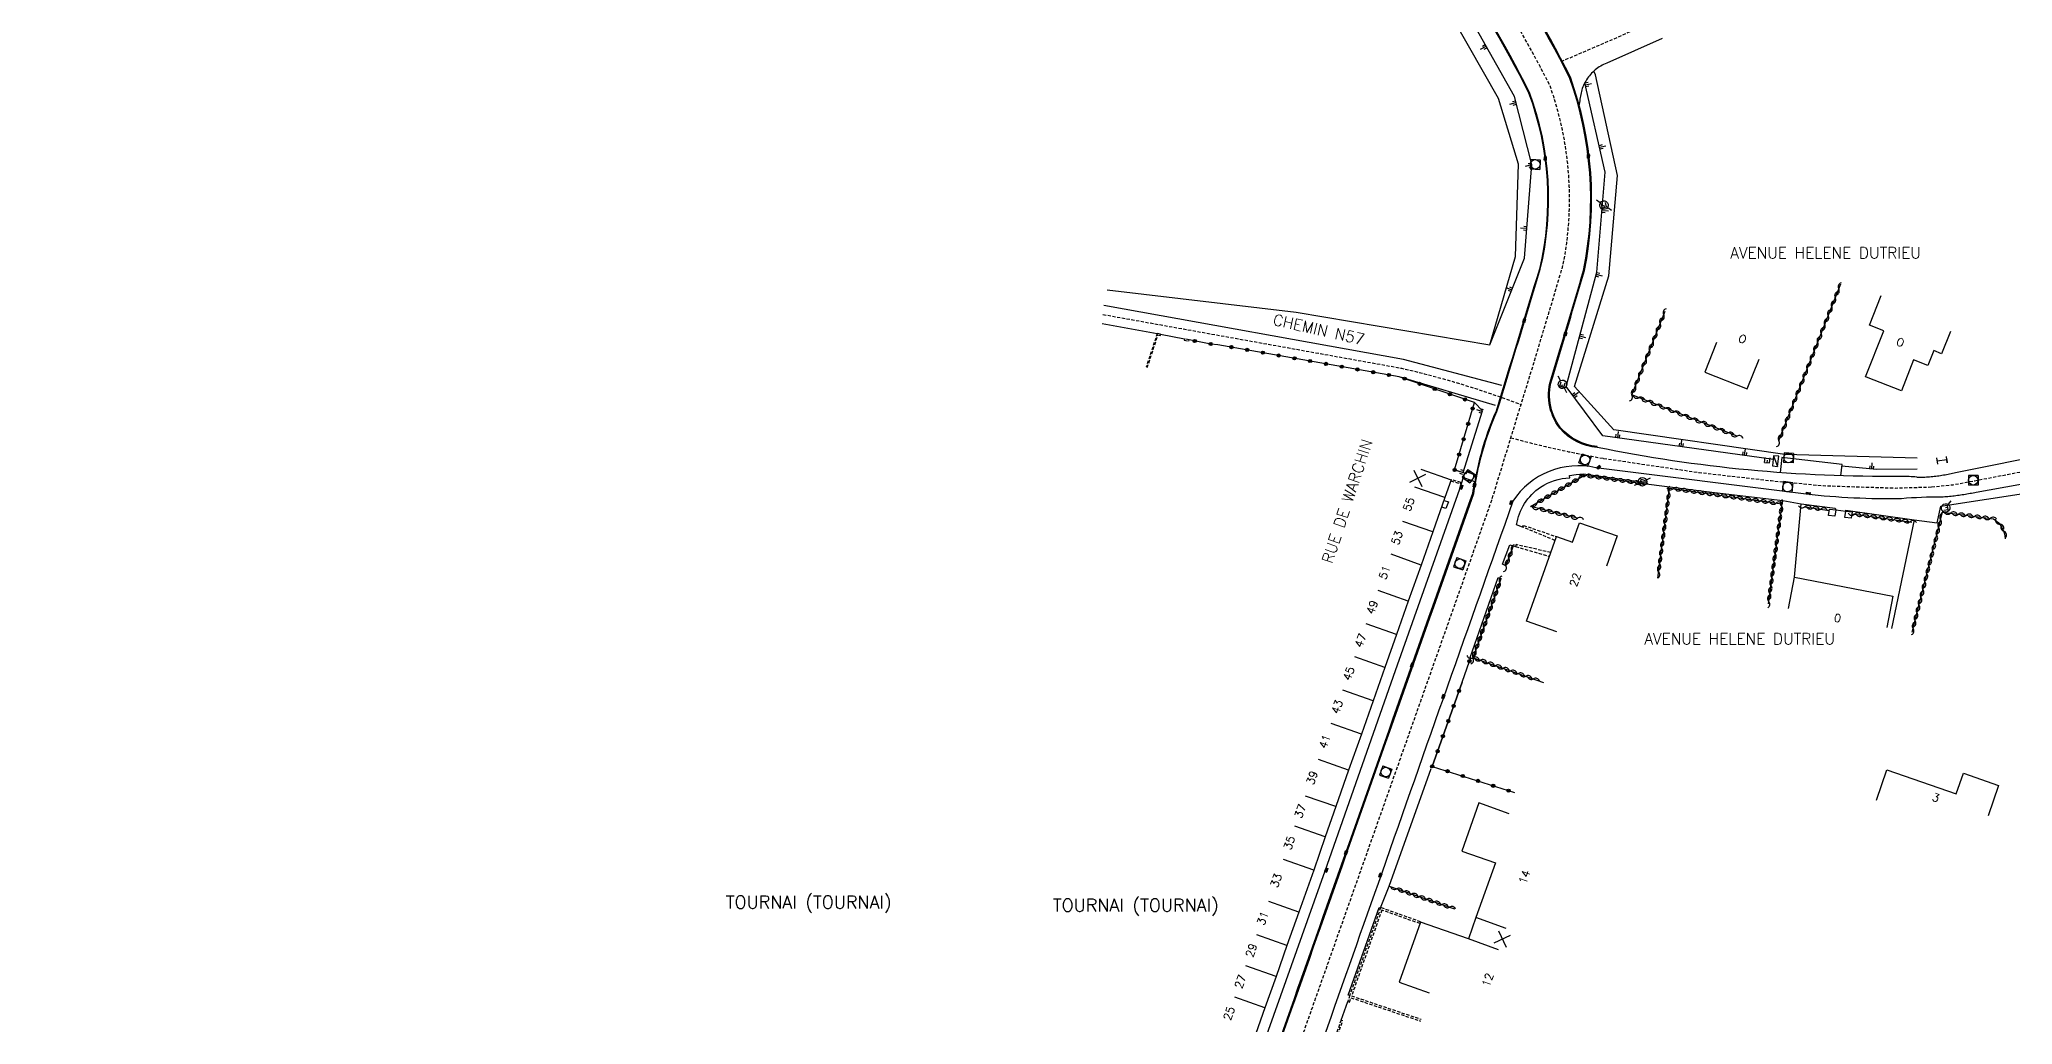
# Model space of a CAD drawing. Header units: millimetres. Extents: x 82000 to 83000, y 144000 to 145000.
# Drawn here: x 82353.6 to 82661.8, y 144244 to 144397.9 of the extents above; entities that cross this region are included whole.
import ezdxf
from ezdxf.enums import TextEntityAlignment as Align

# ---------------------------------------------------------------- set-up
doc = ezdxf.new("R2010")
doc.units = ezdxf.units.MM
doc.linetypes.add('DASHED', pattern=[0.75, 0.5, -0.25])
doc.layers.get('0').update_dxf_attribs({"linetype": 'CONTINUOUS'})
for name, color, linetype in [('W0001', 6, 'DASHED'), ('W0008', 7, 'CONTINUOUS'), ('W0100', 7, 'CONTINUOUS'), ('W0112', 1, 'DASHED'), ('W0211', 2, 'CONTINUOUS'), ('W0310', 3, 'CONTINUOUS'), ('W0322', 7, 'CONTINUOUS'), ('W0330', 7, 'CONTINUOUS'), ('W0334', 7, 'CONTINUOUS'), ('W0400', 7, 'CONTINUOUS'), ('W0420', 7, 'CONTINUOUS'), ('W0430', 7, 'CONTINUOUS'), ('W0471', 7, 'CONTINUOUS'), ('W0980', 7, 'CONTINUOUS'), ('W0989', 7, 'CONTINUOUS'), ('W0991', 7, 'CONTINUOUS'), ('W1102', 7, 'CONTINUOUS'), ('W1474', 7, 'CONTINUOUS')]:
    doc.layers.add(name, color=color, linetype=linetype)
doc.styles.get("Standard").update_dxf_attribs({"font": 'romans.shx', "width": 0.85})

# ---------------------------------------------------------------- blocks, each defined once
blk = doc.blocks.new('T471')
for p, q in [((-0.333334, 0.333334), (-0.333334, -0.333334)), ((-0.333334, 0.333334), (0.333334, 0.333334)), ((-0.333334, 0), (0, 0)), ((0.500001, 0.500001), (1.000002, 1.000002)), ((-0.500001, -0.500001), (-1.000002, -1.000002)), ((-0.333334, -0.333334), (0.333334, -0.333334))]:
    blk.add_line(p, q)
blk.add_ellipse((0, 0), major_axis=(0.471405, 0.471405), ratio=1, start_param=5.4977871438, end_param=11.780972451)
blk = doc.blocks.new('t310o')
at = {"color": 0, "linetype": 'Continuous'}
for centre, start, end in [((-0.5, 0.38), 216.8699, 323.1304), ((0.5, -0.37), 36.8699, 143.1303)]:
    blk.add_arc(centre, 0.625, start, end, dxfattribs=at)
blk = doc.blocks.new('T400')
for p, q in [((-0.15, 0.3), (0.15, 0.3)), ((-0.15, -0.25), (-0.15, 0.3)), ((-0.15, 0.15), (0.15, 0.15)), ((-0.15, 0), (0.15, 0)), ((0.15, 0.3), (0.15, -0.25)), ((-0.15, -0.15), (0.15, -0.15)), ((-0.15, -0.25), (-0.15, -0.3)), ((-0.15, -0.3), (0.15, -0.3)), ((0.15, -0.3), (0.15, -0.25))]:
    blk.add_line(p, q)
blk = doc.blocks.new('T420')
for p, q in [((0.75, 0.75), (-0.75, 0.75)), ((-0.75, 0.75), (-0.75, -0.75)), ((0.75, 0.75), (0.75, -0.75)), ((0.75, -0.75), (-0.75, -0.75))]:
    blk.add_line(p, q)
blk.add_ellipse((0, 0), major_axis=(-0.53, 0.53), ratio=1, start_param=3.926991, end_param=10.210176)
blk = doc.blocks.new('t112o')
at = {"color": 0, "linetype": 'Continuous'}
for p, q in [((-0.5, 0.5), (0.5, 0.5)), ((-0.5, -0.5), (-0.5, 0.5)), ((0.5, 0.5), (0.5, -0.5)), ((0.5, -0.5), (-0.5, -0.5))]:
    blk.add_line(p, q, dxfattribs=at)
blk = doc.blocks.new('t211o')
at = {"color": 0, "linetype": 'Continuous'}
for p, q in [((-0.29, 0.5), (-0.29, 0)), ((0, 1), (0, 0)), ((0.29, 0.5), (0.29, 0))]:
    blk.add_line(p, q, dxfattribs=at)
blk = doc.blocks.new('t322o')
at = {"color": 0, "linetype": 'Continuous'}
for radius in [0.25, 0.15]:
    blk.add_circle((0, 0), radius, dxfattribs=at)
blk = doc.blocks.new('t991o')
at = {"color": 0, "linetype": 'Continuous'}
for p, q in [((-1, 1), (1, -1)), ((-1, -1), (1, 1))]:
    blk.add_line(p, q, dxfattribs=at)
blk = doc.blocks.new('T1474')
at = {"color": 0, "linetype": 'Continuous', "flags": 128}
for points in [[(-0.75, -0.5), (-0.75, 0.5)], [(-0.75, 0), (0.75, 0)], [(0.75, 0), (0.75, -0.5), (0.75, 0.5)]]:
    blk.add_lwpolyline(points, dxfattribs=at)
blk = doc.blocks.new('T430')
at = {"flags": 128}
for points in [[(0.8, 0.8), (-0.8, 0.8)], [(-0.8, 0.8), (-0.8, 0)], [(0.8, 0.8), (-0.8, 0)], [(-0.8, 0), (0.8, 0)], [(-0.4, 2.1), (0.4, 2.1)], [(-0.4, 2.1), (-0.4, 1.3)], [(-0.4, 1.7), (0, 1.7)], [(-0.4, 1.3), (0.4, 1.3)], [(0.8, 0), (0.8, 0.8)]]:
    blk.add_lwpolyline(points, dxfattribs=at)

msp = doc.modelspace()

# ---------------------------------------------------------------- linework, layer by layer
at = {"layer": 'W0001', "flags": 128}
for points in [[(82529.12, 144185.4, -0.01344), (82536.98, 144202.88), (82580.48, 144325.95), (82586.7, 144346.24, -0.001889), (82586.73, 144346.32, 0.001199), (82591.62, 144362.65, 0.134999), (82589.59, 144390.7, 0.05641), (82560.72, 144434.25, -0.001283), (82560.42, 144434.63, -0.048275)], [(82519.73, 144354.97), (82566.37, 144346.58, -0.03503), (82585.06, 144340.88)]]:
    msp.add_lwpolyline(points, format="xyb", dxfattribs=at)
for points in [[(82591.33, 144394.5), (82599.6, 144398.06), (82603.8, 144399.93), (82608.52, 144402.21), (82614.33, 144405.86), (82619.29, 144409.85), (82627.02, 144416.19), (82631.41, 144419.47), (82634.73, 144421.83), (82641.46, 144424.68), (82647.15, 144425.88), (82653.22, 144426.08), (82659.56, 144425.31), (82665.19, 144423.43), (82671.08, 144420.85), (82677.95, 144417.79), (82685.37, 144414.58), (82692.6, 144411.99), (82699.89, 144410.01), (82709.56, 144408.12), (82718.82, 144406.7), (82728.11, 144404.83), (82734.57, 144403.04), (82738.77, 144401.5), (82759.55, 144392.34), (82785.23, 144380.82)], [(82649.2, 144328.02), (82652.56, 144328.37), (82655.9, 144328.99), (82662.03, 144330.16), (82674.26, 144332.48), (82688.11, 144335.17), (82699.08, 144337.2), (82707.72, 144337.88), (82718.2, 144337.48), (82729.02, 144337.05), (82743.08, 144336), (82751.69, 144335.07), (82756.31, 144334.46), (82763.78, 144331.89), (82775.23, 144326.5), (82805.4, 144311.55), (82842.76, 144292), (82859.08, 144282.68), (82866.98, 144279.02), (82890.58, 144268.64), (82895.2, 144266.57), (82915.22, 144261.44), (82950.19, 144252.27)], [(82597.96, 144332.48), (82612.86, 144330.28), (82624.13, 144329), (82632.24, 144328.22), (82643.56, 144327.85), (82649.2, 144328.02)]]:
    msp.add_lwpolyline(points, dxfattribs=at)
at = {"layer": 'W0001'}
msp.add_lwpolyline([(82597.96, 144332.48, -0.02369), (82583.47, 144335.71)], format="xyb", dxfattribs=at)
at = {"layer": 'W0008'}
for points in [[(82525.61, 144186.64), (82526.75, 144189.85), (82531.88, 144204.43), (82534.1, 144203.71), (82539.57, 144219.02, -0.000102), (82557.7, 144270.45, -0.000099), (82577.68, 144326.97, -0.069428), (82581.29, 144339.83, 0.001035), (82588.06, 144362.03, 0.148187), (82586.38, 144389.67, 0.058928), (82557.58, 144432.91, 0.025635), (82540.03, 144455.27, 0.09965), (82519.68, 144467.33, 0.100381), (82501.47, 144469.72, 0.043818), (82478.65, 144464.99, -0.048612), (82452.35, 144462.73, -0.065405), (82424.91, 144466.52, -0.052089), (82402.05, 144475.45, -0.021434), (82382.93, 144487.99, 0.026153), (82370.32, 144496.58), (82370.24, 144496.45, 0.044751), (82351.17, 144505.56, 0.100098), (82312.41, 144512.18, 0.027969), (82295.43, 144509.99, 0.027969)], [(82646.92, 144329.55, 0.018465), (82644.43, 144329.66, -0.052645), (82596.93, 144334.19, -0.193187), (82591.12, 144337.18, -0.257439), (82589.87, 144345.28, 0.001216), (82594.83, 144361.86, 0.136695), (82592.63, 144392.01, 0.05663), (82563.26, 144436.37, -0.083572)], [(82650.77, 144326.4, 0.026711), (82644.52, 144326.18, -0.034001), (82629.61, 144326.89), (82596.73, 144331.01, 0.31514), (82583.79, 144325.79, 0.000941), (82563.28, 144267.68, 0.000179), (82545.19, 144216.4), (82536.61, 144192.33), (82532.62, 144184.16)]]:
    msp.add_lwpolyline(points, format="xyb", dxfattribs=at)
at = {"layer": 'W0008', "flags": 128}
for points in [[(82607.13, 144398.08), (82598.44, 144394.25), (82598.2, 144394.15), (82597.96, 144394.04), (82597.73, 144393.92), (82597.5, 144393.79), (82597.28, 144393.66), (82597.07, 144393.51), (82596.86, 144393.36), (82596.66, 144393.2), (82596.46, 144393.03), (82596.27, 144392.85), (82596.08, 144392.67), (82595.91, 144392.48), (82595.74, 144392.28), (82595.58, 144392.08), (82595.43, 144391.88), (82595.29, 144391.66), (82595.16, 144391.45), (82595.03, 144391.22), (82594.91, 144390.99), (82594.8, 144390.76), (82594.71, 144390.53), (82594.62, 144390.29), (82594.55, 144390.06), (82594.49, 144389.82), (82594.43, 144389.58), (82594.38, 144389.33), (82594.34, 144389.09), (82594.3, 144388.85), (82594.26, 144388.6), (82594.22, 144388.36), (82594.18, 144388.11), (82594.15, 144387.85), (82594.11, 144387.59), (82594.1, 144387.33), (82594.1, 144387.25)], [(82646.92, 144329.55), (82647.17, 144329.55), (82647.41, 144329.55), (82647.66, 144329.55), (82647.9, 144329.56), (82648.15, 144329.57), (82648.39, 144329.58), (82648.64, 144329.6), (82648.88, 144329.61), (82649.13, 144329.63), (82649.37, 144329.66), (82649.62, 144329.68), (82649.86, 144329.71), (82650.1, 144329.74), (82650.34, 144329.77), (82650.58, 144329.81), (82650.82, 144329.85), (82651.06, 144329.89), (82651.3, 144329.93), (82651.53, 144329.97), (82651.77, 144330.02), (82652.01, 144330.07), (82652.24, 144330.12), (82652.48, 144330.17), (82652.71, 144330.23), (82652.95, 144330.28), (82653.18, 144330.34), (82683.05, 144336.32)], [(82635, 144329.76), (82635.21, 144331.53), (82625.79, 144332.62), (82625.55, 144330.26)], [(82674.16, 144330.39), (82656.19, 144327.15), (82655.95, 144327.1), (82655.7, 144327.06), (82655.46, 144327.01), (82655.21, 144326.97), (82654.97, 144326.92), (82654.73, 144326.88), (82654.48, 144326.84), (82654.24, 144326.8), (82653.99, 144326.77), (82653.74, 144326.73), (82653.5, 144326.7), (82653.25, 144326.66), (82653, 144326.63), (82652.75, 144326.6), (82652.51, 144326.57), (82652.26, 144326.54), (82652.01, 144326.52), (82651.76, 144326.49), (82651.51, 144326.47), (82651.27, 144326.45), (82651.02, 144326.42), (82650.77, 144326.4)]]:
    msp.add_lwpolyline(points, dxfattribs=at)
at = {"layer": 'W0008'}
for points in [[(82582.03, 144343.85), (82566.71, 144347.93), (82519.88, 144356.37)], [(82519.59, 144353.57), (82528.21, 144352)], [(82581.06, 144340.73), (82566.03, 144345.22)]]:
    msp.add_lwpolyline(points, dxfattribs=at)
at = {"layer": 'W0100', "flags": 128}
for points in [[(82652.16, 144352.31), (82650.77, 144348.83), (82649.54, 144349.33), (82648.6, 144347), (82646.4, 144347.86), (82644.49, 144343.03), (82639.01, 144345.19), (82638.89, 144345.24), (82641.72, 144352.41), (82639.5, 144353.29), (82641.33, 144357.94)], [(82615.61, 144350.6), (82613.77, 144345.95), (82620.41, 144343.33), (82622.25, 144347.98)]]:
    msp.add_lwpolyline(points, dxfattribs=at)
at = {"layer": 'W0100'}
for points in [[(82569.41, 144330.78), (82574.14, 144329.15), (82573.17, 144326.35), (82571.29, 144320.98), (82569.46, 144315.81), (82567.42, 144310.16), (82565.6, 144304.95), (82563.77, 144299.78), (82561.95, 144294.61), (82560.11, 144289.4), (82558.11, 144283.76), (82556.1, 144278.07), (82554.46, 144273.36), (82552.69, 144268.16), (82550.33, 144261.55), (82548.47, 144256.36), (82546.79, 144251.53), (82545.03, 144246.6), (82543.26, 144241.59)], [(82590.64, 144305.36), (82585.92, 144307.02), (82590.58, 144320.26), (82593.1, 144319.38), (82594.17, 144322.43), (82600.08, 144320.36), (82598.42, 144315.64)], [(82626.82, 144309), (82627.76, 144313.91), (82643.14, 144310.96), (82642.2, 144306.05)], [(82640.59, 144279.09), (82642.23, 144283.81), (82653.05, 144280.04), (82654.17, 144283.27), (82659.67, 144281.36), (82658.03, 144276.64)], [(82583.19, 144276.96), (82578.48, 144278.64), (82575.82, 144271.12), (82581.05, 144269.26), (82578.01, 144260.72), (82576.82, 144257.38), (82569.36, 144260.03), (82566.01, 144250.62), (82570.72, 144248.95)]]:
    msp.add_lwpolyline(points, dxfattribs=at)
at = {"layer": 'W0112'}
for points in [[(82526.65, 144346.67), (82528.33, 144351.77), (82528.7, 144351.69), (82528.74, 144351.87), (82528.21, 144352), (82526.47, 144346.73)], [(82574.08, 144328.96), (82575.58, 144328.52), (82575.64, 144328.71), (82574.14, 144329.15)], [(82590.36, 144319.65), (82585.29, 144321.75), (82585.44, 144322.01), (82590.58, 144320.26)], [(82589.7, 144317.77), (82584.3, 144319), (82584.21, 144318.71), (82589.49, 144317.16)], [(82569.36, 144260.03), (82569.37, 144260.06), (82563.12, 144262.29), (82558.28, 144248.58), (82557.97, 144247.61), (82558.25, 144247.52), (82558.48, 144248.2), (82569.34, 144244.56)], [(82569.27, 144259.78), (82563.3, 144261.9), (82558.57, 144248.49), (82569.43, 144244.85)]]:
    msp.add_lwpolyline(points, dxfattribs=at)
for points in [[(82532.43, 144350.96), (82533.15, 144350.81), (82533.19, 144351), (82532.47, 144351.15)], [(82556.93, 144244.7), (82554.89, 144239.03), (82555.18, 144238.93), (82557.21, 144244.6)]]:
    msp.add_lwpolyline(points, close=True, dxfattribs=at)
at = {"layer": 'W0211'}
for points in [[(82580.16, 144350.25), (82585.6, 144363.79), (82586.72, 144378.4), (82584.01, 144389.05), (82574.59, 144405.8), (82555.79, 144431.12), (82548.95, 144440.12), (82538.38, 144453.07), (82528.31, 144460.73), (82511.52, 144466.67), (82491.97, 144465.77), (82471.11, 144460.24)], [(82624.51, 144332.32), (82597.81, 144336.02), (82592.13, 144343.7), (82596.91, 144361.57), (82598.2, 144377.18), (82595.01, 144391.19)], [(82576.01, 144330.3), (82579.05, 144339.9), (82577.77, 144341.19)], [(82646.93, 144330.78), (82640.6, 144330.73), (82635.17, 144331.24)]]:
    msp.add_lwpolyline(points, dxfattribs=at)
at = {"layer": 'W0310', "flags": 128}
for points in [[(82625.34, 144335.25), (82635.01, 144359.77)], [(82602.38, 144342.39), (82607.57, 144355.49)], [(82618.81, 144335.95), (82602.38, 144342.39)]]:
    msp.add_lwpolyline(points, dxfattribs=at)
at = {"layer": 'W0310'}
for points in [[(82593.86, 144323.13), (82586.54, 144324.95), (82594.99, 144329.84), (82604.07, 144328.57)], [(82606.41, 144313.77), (82608.26, 144327.82), (82625.8, 144325.36), (82623.69, 144309.73)], [(82629.42, 144324.93), (82633.21, 144324.36)], [(82636.73, 144323.82), (82646.1, 144322.54)], [(82582.69, 144315.71), (82583.9, 144318.81)], [(82577.55, 144301.34), (82581.94, 144313.71)], [(82577.55, 144301.34), (82588.57, 144297.47)], [(82564.43, 144265.62), (82574.67, 144262.09)]]:
    msp.add_lwpolyline(points, dxfattribs=at)
msp.add_lwpolyline([(82646.15, 144305.3), (82650.93, 144324.08), (82658.87, 144323.03, -0.251261), (82660.72, 144319.9)], format="xyb", dxfattribs=at)
at = {"layer": 'W0322'}
msp.add_line((82571.18, 144284.36), (82575.84, 144297.51), dxfattribs=at)
for points in [[(82536.56, 144350.35), (82533.19, 144351)], [(82574.68, 144330.68), (82577.77, 144341.19), (82566.03, 144345.22), (82537.7, 144350.24)], [(82576.99, 144300.79), (82577.19, 144301.28)]]:
    msp.add_lwpolyline(points, dxfattribs=at)
at = {"layer": 'W0322', "flags": 128}
msp.add_lwpolyline([(82575.84, 144297.51), (82571.18, 144284.36), (82584.05, 144280.26)], dxfattribs=at)
at = {"layer": 'W0330'}
for points in [[(82520.37, 144358.83), (82549.93, 144355.35), (82580.16, 144350.25), (82584.2, 144364.02), (82584.66, 144378.46), (82581.53, 144388.73), (82572.14, 144405.22), (82552.53, 144429.85), (82545.29, 144438.49), (82538.81, 144448.1), (82524.01, 144458.21), (82511.42, 144463.17), (82491.47, 144463.6), (82471.51, 144459.63)], [(82646.93, 144332.51), (82626.28, 144333.11), (82599.54, 144336.93), (82593.43, 144343.69), (82598.77, 144361.02), (82600.14, 144376.71), (82596.7, 144392.39), (82596.42, 144392.99)]]:
    msp.add_lwpolyline(points, dxfattribs=at)
at = {"layer": 'W0334'}
for points in [[(82596.94, 144334.19), (82596.97, 144334.33, -0.000012), (82596.95, 144334.33, -0.193298), (82591.23, 144337.28, -0.257441), (82590.01, 144345.24, 0.001217), (82594.97, 144361.82, 0.136768), (82592.76, 144392.07, 0.05664), (82563.37, 144436.46, -0.083546), (82548.25, 144462.53, -0.129802), (82548.81, 144492.8, -0.115864), (82559.48, 144511.36, -0.057464), (82573.45, 144523, -0.057464)], [(82370.24, 144496.45, -0.026157), (82382.84, 144487.87, 0.02144), (82401.98, 144475.32, 0.052099), (82424.87, 144466.38, 0.065405), (82452.35, 144462.58, 0.048627), (82478.69, 144464.84, -0.043827), (82501.49, 144469.57, -0.100359), (82519.63, 144467.19, -0.09961), (82539.92, 144455.17, -0.025633), (82557.46, 144432.82, -0.058926), (82586.24, 144389.61, -0.148116), (82587.92, 144362.07, -0.001035), (82581.15, 144339.88, 0.059958), (82577.81, 144328.79), (82577.76, 144328.8, 0.009275), (82577.48, 144327.02, 0.000099), (82557.51, 144270.51, 0.000102), (82539.39, 144219.09), (82533.97, 144203.96), (82531.94, 144204.62)], [(82585.29, 144321.75), (82584.36, 144322.09, -0.210187), (82588.11, 144327.98, -0.138995), (82592.67, 144329.46), (82592.61, 144329.82), (82593.68, 144329.94), (82594.8, 144330.08), (82604.25, 144328.78), (82604.18, 144328.55), (82615.3, 144327.17), (82625.94, 144325.92), (82628.84, 144325.36), (82634.16, 144324.69), (82634.22, 144324.44), (82635.78, 144324.24), (82635.78, 144324.39), (82646.46, 144322.88), (82650.08, 144322.43), (82650.67, 144325.03), (82678.49, 144329.3)]]:
    msp.add_lwpolyline(points, format="xyb", dxfattribs=at)
for points in [[(82528.74, 144351.87), (82532.47, 144351.15)], [(82537.7, 144350.24), (82536.56, 144350.35)], [(82577.81, 144328.82), (82576.02, 144329.48), (82575.43, 144327.67), (82565.41, 144299.28), (82554.39, 144267.99), (82544.71, 144240.75), (82535.54, 144214.82), (82531.88, 144204.43)], [(82574.68, 144330.68), (82576.51, 144330.12), (82576.58, 144330.37), (82577.79, 144329.94)], [(82573.02, 144325.92), (82573.7, 144325.69), (82573.32, 144324.65), (82572.66, 144324.88)], [(82625.94, 144325.92), (82625.8, 144325.36)], [(82627.76, 144313.91), (82628.84, 144325.36)], [(82646.46, 144322.88), (82642.92, 144305.91)], [(82582.69, 144315.71), (82582.18, 144315.94), (82582.16, 144315.95), (82583.28, 144318.99), (82584.21, 144318.71)], [(82577.19, 144301.28), (82577.08, 144301.35), (82581.46, 144313.89), (82581.94, 144313.71)], [(82575.84, 144297.51), (82576.99, 144300.79)], [(82563.1, 144262.25), (82564.43, 144265.62), (82571.01, 144284.04)], [(82558.27, 144248.55), (82558.06, 144248.62), (82562.91, 144262.32), (82563.1, 144262.25)], [(82556.93, 144244.7), (82557.97, 144247.61)]]:
    msp.add_lwpolyline(points, dxfattribs=at)
at = {"layer": 'W1102'}
for p, q in [((82573.17, 144326.35), (82568.45, 144327.99)), ((82571.29, 144320.98), (82566.58, 144322.64)), ((82569.46, 144315.81), (82564.75, 144317.49)), ((82567.42, 144310.16), (82562.71, 144311.83)), ((82565.6, 144304.95), (82560.88, 144306.61)), ((82563.77, 144299.78), (82559.06, 144301.45)), ((82561.95, 144294.61), (82557.23, 144296.28)), ((82560.11, 144289.4), (82555.39, 144291.07)), ((82558.11, 144283.76), (82553.4, 144285.43)), ((82556.1, 144278.07), (82551.38, 144279.72)), ((82554.46, 144273.36), (82549.73, 144274.99)), ((82552.69, 144268.16), (82547.96, 144269.81)), ((82550.33, 144261.55), (82545.63, 144263.23)), ((82582.72, 144259.04), (82578.01, 144260.72)), ((82548.47, 144256.36), (82543.75, 144258.03)), ((82581.53, 144255.7), (82576.82, 144257.38)), ((82546.79, 144251.53), (82542.07, 144253.19)), ((82545.03, 144246.6), (82540.32, 144248.27))]:
    msp.add_line(p, q, dxfattribs=at)

# ---------------------------------------------------------------- block references
at = {"layer": 'W0112', "rotation": 352.7503341163239}
for p in [(82633.66, 144324), (82636.21, 144323.69)]:
    msp.add_blockref('t112o', p, dxfattribs=at)
at = {"layer": 'W0211'}
for p, rotation in [((82579.59, 144396.91), 119.344048691256), ((82595.1, 144390.81), 282.817154984637), ((82584.25, 144388.09), 104.31692237147), ((82597.32, 144381.06), 282.817154984637), ((82586.72, 144378.4), 104.31692237147), ((82597.7, 144371.18), 265.267664123591), ((82585.96, 144368.43), 85.59339108295903), ((82583.61, 144358.83), 68.11902713535997), ((82596.81, 144361.22), 255.040804164836), ((82594.23, 144351.56), 255.040804164836), ((82579.03, 144339.83), 72.4183486347858), ((82593.24, 144342.2), 306.5032259861779), ((82600.1, 144335.71), 352.099195154454), ((82610.01, 144334.33), 352.099195154454), ((82619.92, 144332.96), 352.099195154454), ((82639.79, 144330.81), 354.602232749019), ((82576.01, 144330.3), 72.4183486347858)]:
    msp.add_blockref('t211o', p, dxfattribs=dict(at, rotation=rotation))
at = {"layer": 'W0310'}
for p, rotation in [((82634.7, 144358.97), 68.48487014168329), ((82607.35, 144354.94), 68.3874885964046), ((82633.05, 144354.78), 68.48487014168329), ((82633.6, 144356.18), 68.48487014168329), ((82634.15, 144357.58), 68.48487014168329), ((82606.24, 144352.15), 68.3874885964046), ((82606.8, 144353.54), 68.3874885964046), ((82631.95, 144351.99), 68.48487014168329), ((82632.5, 144353.39), 68.48487014168329), ((82605.14, 144349.36), 68.3874885964046), ((82605.69, 144350.75), 68.3874885964046), ((82630.85, 144349.2), 68.48487014168329), ((82631.4, 144350.6), 68.48487014168329), ((82604.03, 144346.57), 68.3874885964046), ((82604.59, 144347.97), 68.3874885964046), ((82629.75, 144346.41), 68.48487014168329), ((82630.3, 144347.81), 68.48487014168329), ((82602.38, 144342.39), 68.3874885964046), ((82602.93, 144343.78), 68.3874885964046), ((82603.48, 144345.18), 68.3874885964046), ((82628.65, 144343.62), 68.48487014168329), ((82629.2, 144345.02), 68.48487014168329), ((82603.45, 144341.97), 158.6005233891902), ((82604.85, 144341.42), 158.6005233891902), ((82606.24, 144340.87), 158.6005233891902), ((82607.64, 144340.32), 158.6005233891902), ((82609.04, 144339.78), 158.6005233891902), ((82626.99, 144339.43), 68.48487014168329), ((82627.54, 144340.83), 68.48487014168329), ((82628.09, 144342.23), 68.48487014168329), ((82610.43, 144339.23), 158.6005233891902), ((82611.83, 144338.68), 158.6005233891902), ((82613.23, 144338.14), 158.6005233891902), ((82614.62, 144337.59), 158.6005233891902), ((82616.02, 144337.04), 158.6005233891902), ((82625.89, 144336.64), 68.48487014168329), ((82626.44, 144338.04), 68.48487014168329), ((82617.42, 144336.49), 158.6005233891902), ((82618.81, 144335.95), 158.6005233891902), ((82625.34, 144335.25), 68.48487014168329), ((82590.83, 144327.43), 30.07144061202161), ((82591.91, 144328.06), 30.07144061202161), ((82592.99, 144328.68), 30.07144061202161), ((82594.07, 144329.31), 30.07144061202161), ((82595.18, 144329.82), 352.02148372299), ((82596.42, 144329.64), 352.02148372299), ((82597.66, 144329.47), 352.02148372299), ((82598.89, 144329.3), 352.02148372299), ((82600.13, 144329.12), 352.02148372299), ((82601.37, 144328.95), 352.02148372299), ((82602.61, 144328.78), 352.02148372299), ((82603.85, 144328.6), 352.02148372299), ((82608.18, 144327.15), 82.49706840085742), ((82608.84, 144327.74), 352.016248511707), ((82587.58, 144325.55), 30.07144061202161), ((82587.79, 144324.64), 166.07135722765), ((82588.67, 144326.18), 30.07144061202161), ((82589.75, 144326.81), 30.07144061202161), ((82607.85, 144324.67), 82.49706840085742), ((82608.01, 144325.91), 82.49706840085742), ((82610.07, 144327.57), 352.016248511707), ((82611.31, 144327.39), 352.016248511707), ((82612.55, 144327.22), 352.016248511707), ((82613.79, 144327.04), 352.016248511707), ((82615.02, 144326.87), 352.016248511707), ((82616.26, 144326.7), 352.016248511707), ((82617.5, 144326.52), 352.016248511707), ((82618.74, 144326.35), 352.016248511707), ((82619.98, 144326.18), 352.016248511707), ((82621.21, 144326), 352.016248511707), ((82622.45, 144325.83), 352.016248511707), ((82623.69, 144325.66), 352.016248511707), ((82624.93, 144325.48), 352.016248511707), ((82625.75, 144325), 262.29089299507), ((82629.42, 144324.93), 351.393816885741), ((82630.66, 144324.74), 351.393816885741), ((82631.9, 144324.56), 351.393816885741), ((82589.01, 144324.34), 166.07135722765), ((82590.22, 144324.03), 166.07135722765), ((82591.43, 144323.73), 166.07135722765), ((82592.65, 144323.43), 166.07135722765), ((82593.86, 144323.13), 166.07135722765), ((82607.36, 144320.96), 82.49706840085742), ((82607.52, 144322.2), 82.49706840085742), ((82607.69, 144323.44), 82.49706840085742), ((82625.25, 144321.28), 262.29089299507), ((82625.42, 144322.52), 262.29089299507), ((82625.59, 144323.76), 262.29089299507), ((82637.16, 144323.77), 352.199304804951), ((82638.4, 144323.6), 352.199304804951), ((82639.64, 144323.43), 352.199304804951), ((82640.88, 144323.26), 352.199304804951), ((82642.12, 144323.09), 352.199304804951), ((82643.36, 144322.92), 352.199304804951), ((82644.59, 144322.75), 352.199304804951), ((82645.83, 144322.58), 352.199304804951), ((82650.31, 144321.66), 255.719269507576), ((82650.62, 144322.87), 255.719269507576), ((82652.17, 144323.92), 352.440072197875), ((82653.41, 144323.75), 352.440072197875), ((82654.65, 144323.59), 352.440072197875), ((82655.89, 144323.42), 352.440072197875), ((82657.13, 144323.26), 352.440072197875), ((82658.37, 144323.09), 352.440072197875), ((82659.84, 144322.2), 129.7518461610364), ((82660.47, 144321.12), 111.1177001340712), ((82583.6, 144318.04), 68.5224766999207), ((82607.03, 144318.48), 82.49706840085742), ((82607.2, 144319.72), 82.49706840085742), ((82624.92, 144318.8), 262.29089299507), ((82625.08, 144320.04), 262.29089299507), ((82649.39, 144318.02), 255.719269507576), ((82649.7, 144319.24), 255.719269507576), ((82650.01, 144320.45), 255.719269507576), ((82582.69, 144315.71), 68.5224766999207), ((82583.15, 144316.88), 68.5224766999207), ((82606.54, 144314.76), 82.49706840085742), ((82606.71, 144316), 82.49706840085742), ((82606.87, 144317.24), 82.49706840085742), ((82624.41, 144315.09), 262.29089299507), ((82624.58, 144316.33), 262.29089299507), ((82624.75, 144317.56), 262.29089299507), ((82648.77, 144315.6), 255.719269507576), ((82649.08, 144316.81), 255.719269507576), ((82581.31, 144311.94), 70.4716813219434), ((82581.73, 144313.12), 70.4716813219434), ((82624.08, 144312.61), 262.29089299507), ((82624.24, 144313.85), 262.29089299507), ((82647.85, 144311.97), 255.719269507576), ((82648.16, 144313.18), 255.719269507576), ((82648.46, 144314.39), 255.719269507576), ((82580.48, 144309.59), 70.4716813219434), ((82580.89, 144310.77), 70.4716813219434), ((82623.74, 144310.13), 262.29089299507), ((82623.91, 144311.37), 262.29089299507), ((82647.23, 144309.55), 255.719269507576), ((82647.54, 144310.76), 255.719269507576), ((82579.22, 144306.05), 70.4716813219434), ((82579.64, 144307.23), 70.4716813219434), ((82580.06, 144308.41), 70.4716813219434), ((82646.31, 144305.91), 255.719269507576), ((82646.61, 144307.12), 255.719269507576), ((82646.92, 144308.33), 255.719269507576), ((82577.97, 144302.52), 70.4716813219434), ((82578.39, 144303.7), 70.4716813219434), ((82578.81, 144304.88), 70.4716813219434), ((82577.55, 144301.34), 340.653589749113), ((82577.55, 144301.34), 70.4716813219434), ((82578.73, 144300.93), 340.653589749113), ((82579.91, 144300.51), 340.653589749113), ((82581.09, 144300.1), 340.653589749113), ((82582.27, 144299.68), 340.653589749113), ((82583.45, 144299.27), 340.653589749113), ((82584.63, 144298.86), 340.653589749113), ((82585.81, 144298.44), 340.653589749113), ((82586.99, 144298.03), 340.653589749113), ((82565.62, 144265.21), 340.981827283314), ((82566.8, 144264.8), 340.981827283314), ((82567.98, 144264.4), 340.981827283314), ((82569.16, 144263.99), 340.981827283314), ((82570.34, 144263.58), 340.981827283314), ((82571.52, 144263.18), 340.981827283314), ((82572.71, 144262.77), 340.981827283314), ((82573.89, 144262.36), 340.981827283314)]:
    msp.add_blockref('t310o', p, dxfattribs=dict(at, rotation=rotation))
at = {"layer": 'W0322'}
for p, rotation in [((82534.1, 144350.82), 169.16672035816), ((82536.56, 144350.35), 169.16672035816), ((82539.8, 144349.87), 169.953275468887), ((82542.26, 144349.43), 169.953275468887), ((82544.73, 144349), 169.953275468887), ((82547.19, 144348.56), 169.953275468887), ((82549.65, 144348.12), 169.953275468887), ((82552.11, 144347.69), 169.953275468887), ((82554.57, 144347.25), 169.953275468887), ((82557.03, 144346.82), 169.953275468887), ((82559.5, 144346.38), 169.953275468887), ((82561.96, 144345.94), 169.953275468887), ((82564.42, 144345.51), 169.953275468887), ((82566.85, 144344.94), 161.029510369843), ((82569.21, 144344.13), 161.029510369843), ((82571.58, 144343.32), 161.029510369843), ((82573.94, 144342.5), 161.029510369843), ((82576.3, 144341.69), 161.029510369843), ((82577.5, 144340.28), 73.62891709182142), ((82576.8, 144337.88), 73.62891709182142), ((82576.09, 144335.48), 73.62891709182142), ((82575.39, 144333.08), 73.62891709182142), ((82574.68, 144330.68), 73.62891709182142), ((82576.99, 144300.79), 68.2306060329122), ((82574.52, 144293.79), 70.4802692446427), ((82575.36, 144296.15), 70.4802692446427), ((82573.69, 144291.43), 70.4802692446427), ((82572.85, 144289.08), 70.4802692446427), ((82572.02, 144286.72), 70.4802692446427), ((82571.18, 144284.36), 70.4802692446427), ((82571.18, 144284.36), 342.304063173083), ((82573.57, 144283.6), 342.304063173083), ((82575.95, 144282.84), 342.304063173083), ((82578.33, 144282.08), 342.304063173083), ((82580.71, 144281.32), 342.304063173083), ((82583.09, 144280.56), 342.304063173083)]:
    msp.add_blockref('t322o', p, dxfattribs=dict(at, rotation=rotation))
at = {"layer": 'W0400'}
for p, rotation in [((82588.84, 144379.37), 177.1836225690259), ((82595.59, 144379.7), 175.2676641235907), ((82585.54, 144353.99), 163.7906018550373), ((82591.98, 144351.92), 163.0072942184736), ((82597.18, 144331.11), 136.9150447272812), ((82575.72, 144328), 341.812869568762), ((82577.79, 144328.31), 169.5587839201059), ((82583.52, 144325.54), 160.5284777873887), ((82629.96, 144327), 82.85696796566008), ((82568.04, 144300.2), 160.6142171269885), ((82572.9, 144295.23), 160.4802692446427), ((82557.69, 144270.85), 160.5584618558544), ((82554.63, 144268.18), 340.423952647551), ((82563.07, 144267.34), 160.5584618558544)]:
    msp.add_blockref('T400', p, dxfattribs=dict(at, rotation=rotation))
at = {"layer": 'W0420'}
for p, rotation in [((82587.27, 144378.43), 86.9074019736878), ((82595.07, 144332.24), 159.479010848507), ((82626.85, 144332.56), 356.194417487937), ((82576.9, 144329.71), 54.540970600996), ((82626.69, 144328.01), 352.85696796566), ((82575.48, 144316.02), 70.73764170170281), ((82563.91, 144283.46), 70.3650162099242)]:
    msp.add_blockref('T420', p, dxfattribs=dict(at, rotation=rotation))
msp.add_blockref('T420', (82655.71, 144329.07), dxfattribs=at)
at = {"layer": 'W0430', "rotation": 84.30949714844962}
msp.add_blockref('T430', (82625.23, 144332.03), dxfattribs=at)
at = {"layer": 'W0471'}
for p, rotation in [((82598.01, 144372.05), 102.395261280856), ((82591.53, 144344.05), 72.48789782414671), ((82604.02, 144328.83), 340.6128143446591), ((82651.4, 144324.74), 188.220566260175)]:
    msp.add_blockref('T471', p, dxfattribs=dict(at, rotation=rotation))
at = {"layer": 'W0991'}
for p, rotation in [((82568.93, 144329.38), 340.9833570362237), ((82582.13, 144257.37), 340.3914776719152)]:
    msp.add_blockref('t991o', p, dxfattribs=dict(at, rotation=rotation))
at = {"layer": 'W1474', "rotation": 8.647947341097021}
msp.add_blockref('T1474', (82650.84, 144332.19), dxfattribs=at)

# ---------------------------------------------------------------- texts
at = {"layer": 'W0980'}
for p in [(82473.74, 144263), (82524.85, 144262.52)]:
    msp.add_text('TOURNAI (TOURNAI)', height=2, dxfattribs=at).set_placement(p, align=Align.MIDDLE)
at = {"layer": 'W0989'}
for p in [(82632.64, 144364.59), (82619.21, 144304.29)]:
    msp.add_text('AVENUE HELENE DUTRIEU', height=1.75, dxfattribs=at).set_placement(p, align=Align.MIDDLE)
for s, rotation, p in [('CHEMIN N57', 347.3168, (82553.45, 144352.63)), ('RUE DE WARCHIN', 71.7073, (82557.87, 144325.79))]:
    msp.add_text(s, height=1.75, rotation=rotation, dxfattribs=at).set_placement(p, align=Align.MIDDLE)
at = {"layer": 'W0991'}
for s, rotation, p in [('O', 338.4753, (82619.66, 144351.15)), ('O', 338.4753, (82644.32, 144350.62)), ('55', 70.7065, (82567.51, 144325.32)), ('53', 70.5356, (82565.67, 144320.07)), ('51', 70.1316, (82563.73, 144314.66)), ('22', 70.6128, (82593.51, 144313.51)), ('49', 70.7148, (82561.8, 144309.22)), ('0', 349.1571, (82634.51, 144307.53)), ('47', 70.5372, (82559.97, 144304.03)), ('45', 70.531, (82558.14, 144298.86)), ('43', 70.5479, (82556.31, 144293.67)), ('41', 70.5282, (82554.39, 144288.25)), ('39', 70.5286, (82552.39, 144282.58)), ('3', 340.8102, (82649.87, 144279.48)), ('37', 70.7594, (82550.55, 144277.36)), ('35', 71.2042, (82548.85, 144272.4)), ('33', 70.424, (82546.79, 144266.52)), ('14', 70.3915, (82585.58, 144267.07)), ('31', 70.2047, (82544.69, 144260.63)), ('29', 70.804, (82542.91, 144255.61)), ('27', 70.3806, (82541.19, 144250.73)), ('12', 70.3915, (82579.85, 144250.99)), ('25', 70.5514, (82539.43, 144245.76))]:
    msp.add_text(s, height=1.25, rotation=rotation, dxfattribs=at).set_placement(p, align=Align.MIDDLE)

doc.saveas('drawing.dxf')
